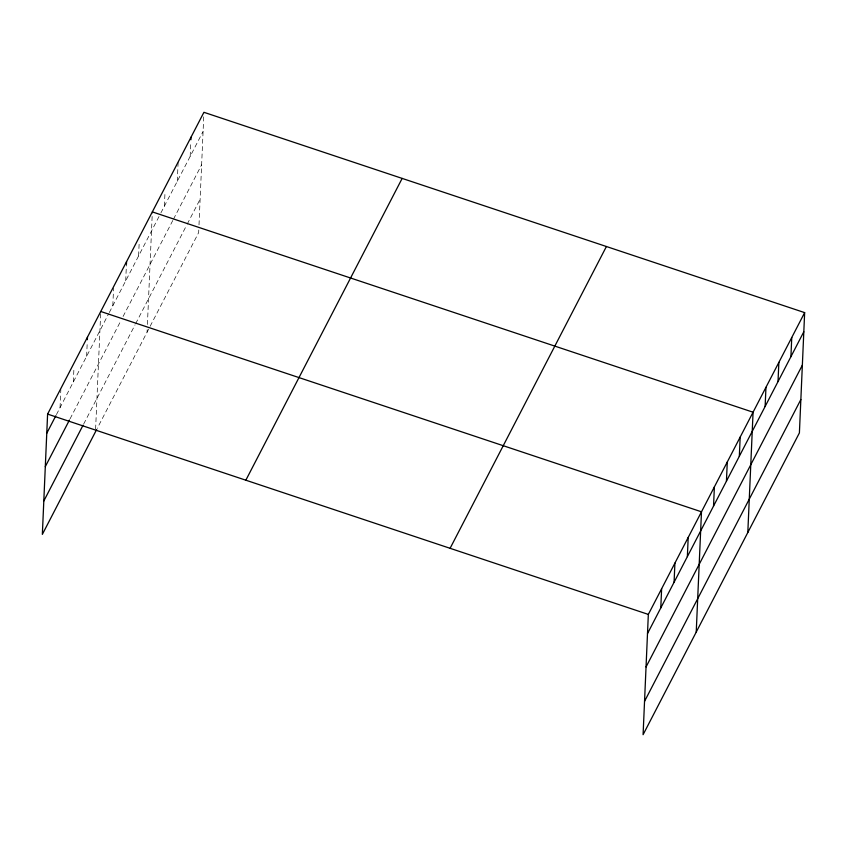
<?xml version="1.0" encoding="UTF-8"?>
<svg xmlns="http://www.w3.org/2000/svg" width="847" height="847" viewBox="0 0 847 847"><rect width="100%" height="100%" fill="white"/><g stroke="black" fill="none" stroke-linecap="round" stroke-linejoin="round"><path stroke-width="0.64" stroke-dasharray="4.24 3.18" d="M60.052 407.608L60.836 389.726M73.34 381.955L73.954 367.905M86.627 356.301L87.241 342.252M95.605 429.207L100.751 311.484M112.81 305.756L113.583 287.864M125.705 280.855L126.425 264.243M138.601 255.953L139.215 241.903M147.082 332.172L147.187 329.61M147.42 324.475L152.28 213.169M164.392 206.16L165.006 192.11M177.288 181.258L178.124 162.095M190.183 156.367L190.797 142.307M198.77 230.013L198.664 232.586L97.257 428.37M199.003 224.879L203.862 113.583M56.431 414.607L108.702 313.676M109.295 312.543L160.284 214.079M160.877 212.946L203.079 131.465M70.068 418.82L120.729 321.013M123.069 316.492L172.894 220.294M173.487 219.161L201.618 164.837M83.662 424.051L135.054 324.835M135.636 323.702L186.636 225.249M187.219 224.116L200.114 199.214"/><path stroke-width="1.27" d="M804.65 312.617L648.336 614.414L643.085 734.698L799.399 432.902L804.65 312.617L203.915 112.302L47.601 414.098L42.35 534.383L96.664 429.503M87.347 339.7L87.463 337.138M126.425 264.243L126.542 261.691M190.903 139.755L191.02 137.203M660.787 607.924L661.623 588.76M674.074 582.281L674.911 563.107M687.362 556.627L688.198 537.453M696.234 632.084L701.485 511.81L100.751 311.484M713.545 506.072L714.381 486.909M726.44 481.17L727.277 462.007M739.336 456.279L740.172 437.105M747.816 532.498L753.068 412.214L152.333 211.898M765.127 406.475L765.963 387.312M778.022 381.584L778.859 362.41M790.918 356.682L791.754 337.519M46.765 433.262L55.828 415.771M45.304 466.633L69.465 419.996M43.811 501.011L83.059 425.215M245.842 480.207L402.156 178.41M450.096 548.316L606.41 246.509M647.5 633.577L803.814 331.78M646.049 666.949L802.353 365.152M644.546 701.327L800.86 399.53M47.601 414.098L648.336 614.414"/></g></svg>
